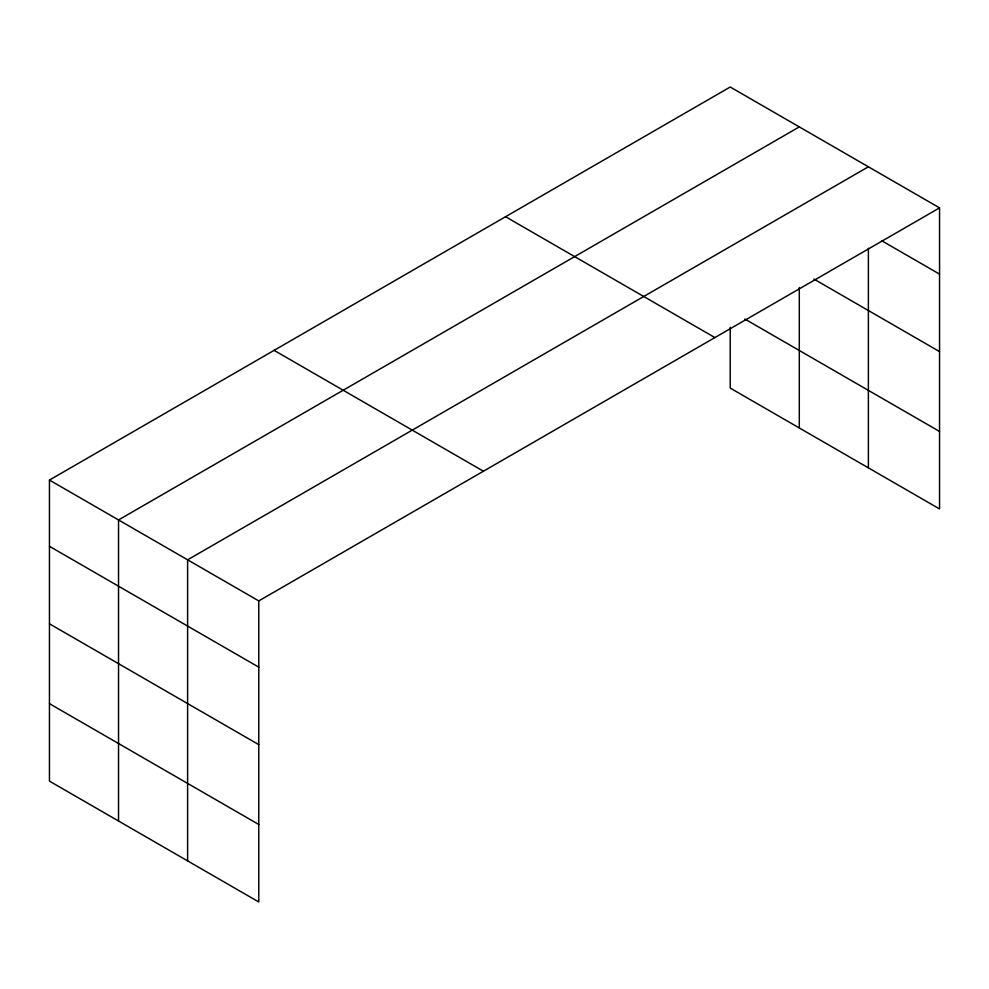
<?xml version="1.0" encoding="UTF-8"?>
<svg xmlns="http://www.w3.org/2000/svg" width="989" height="989" viewBox="0 0 989 989"><rect width="100%" height="100%" fill="white"/><g stroke="black" fill="none" stroke-linecap="round" stroke-linejoin="round"><path stroke-width="1.48" d="M939.55 207.875L730.216 87.02L49.45 480.061L49.45 781.125L258.784 901.98L258.784 600.916L939.55 207.875L939.55 508.939L730.216 388.084L730.216 327.31M868.379 248.227L868.379 467.846M799.297 126.901L118.532 519.942L118.532 821.006M868.379 166.795L187.613 559.823L187.613 860.887M881.558 240.648L939.55 274.126M813.91 279.071L939.55 351.614M744.828 319.027L939.55 431.451M505.564 216.727L714.899 337.583M274.101 350.353L483.436 471.221M49.45 480.061L258.784 600.916M49.45 546.311L258.784 667.167M49.45 623.799L258.784 744.655M49.45 703.636L258.784 824.492M799.297 287.527L799.297 427.965"/></g></svg>
